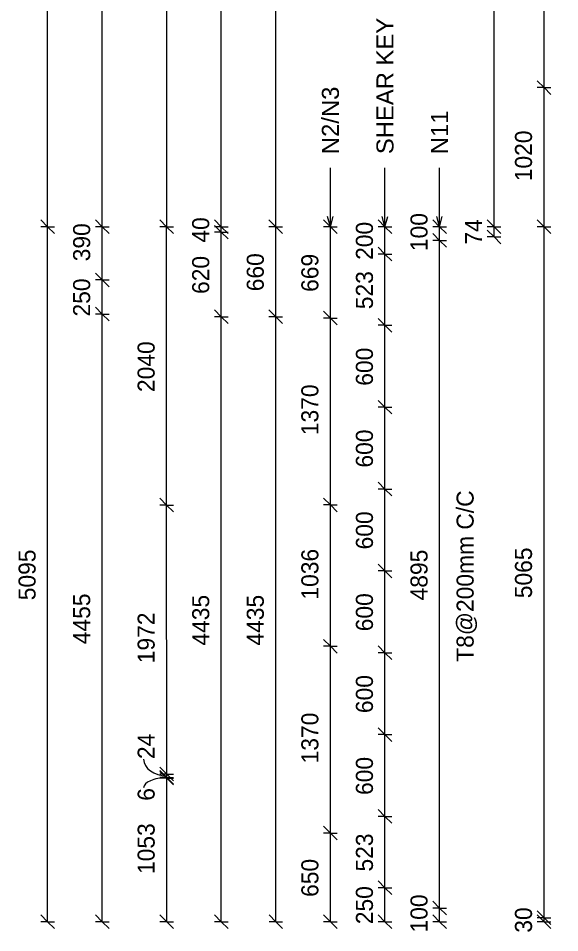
# Model space of a CAD drawing. Header units: millimetres. Extents: x -14784 to 1566, y -2747 to 9321.
# Drawn here: x -14784 to -10816, y -1475 to 5228 of the extents above; entities that cross this region are included whole.
import ezdxf

# ---------------------------------------------------------------- set-up
doc = ezdxf.new("R2010")
doc.units = ezdxf.units.MM
for name, color, linetype, lineweight in [('A-ANNO-DIMS', 211, 'Continuous', 9), ('A-ANNO-DIMS-50', 211, 'Continuous', 9), ('A-DETL-MBND', 5, 'Continuous', 18), ('G-ANNO-TEXT', 231, 'Continuous', 9)]:
    doc.layers.add(name, color=color, linetype=linetype, lineweight=lineweight)
doc.styles.add('Arial_1', font='arial.ttf', dxfattribs={"height": 125})
doc.styles.add('Nirmala UI Semilight', font='NirmalaS.ttf', dxfattribs={"height": 125})
doc.dimstyles.new('Arrow_Filled_-_2_5_NI_UI', dxfattribs={"dimscale": 304.8, "dimtxt": 130.920493, "dimasz": 0.328084, "dimexe": 0.164042, "dimexo": 0.0625, "dimgap": 0.164042, "dimtad": 1, "dimdec": 4, "dimzin": 0, "dimdsep": 46, "dimtxsty": 'Nirmala UI Semilight', "dimblk1": 'OBLIQUE', "dimblk2": 'OBLIQUE', "dimsah": 1, "dimcen": 0.09, "dimazin": 0, "dimtfac": 1, "dimtdec": 4, "dimtix": 1, "dimtmove": 1, "dimatfit": 3, "dimfxl": 0.164042, "dimfxlon": 1, "dimtvp": 1, "dimtolj": 1, "dimtzin": 0, "dimarcsym": 2})
doc.dimstyles.new('Arrow_Filled_-_2_5_NI_UI_1', dxfattribs={"dimscale": 304.8, "dimtxt": 130.920493, "dimasz": 0.328084, "dimexe": 0.164042, "dimexo": 0.0625, "dimgap": 0.164042, "dimtad": 1, "dimdec": 4, "dimzin": 0, "dimdsep": 46, "dimtxsty": 'Nirmala UI Semilight', "dimblk1": 'OBLIQUE', "dimblk2": 'OBLIQUE', "dimsah": 1, "dimcen": 0.09, "dimazin": 0, "dimtfac": 1, "dimtdec": 4, "dimtix": 1, "dimtmove": 0, "dimatfit": 3, "dimfxl": 0.164042, "dimfxlon": 1, "dimtvp": 1, "dimtolj": 1, "dimtzin": 0, "dimarcsym": 2})
doc.dimstyles.new('Arrow_Filled_-_2_5_NI_UI_2', dxfattribs={"dimscale": 304.8, "dimtxt": 130.920493, "dimasz": 0.328084, "dimexe": 0.164042, "dimexo": 0.0625, "dimgap": 0.164042, "dimtad": 1, "dimdec": 4, "dimzin": 0, "dimdsep": 46, "dimtxsty": 'Nirmala UI Semilight', "dimblk1": 'OBLIQUE', "dimblk2": 'OBLIQUE', "dimsah": 1, "dimcen": 0.09, "dimazin": 0, "dimtfac": 1, "dimtdec": 4, "dimtix": 1, "dimtmove": 2, "dimatfit": 3, "dimfxl": 0.164042, "dimfxlon": 1, "dimtvp": 1, "dimtolj": 1, "dimtzin": 0, "dimarcsym": 2})

# ---------------------------------------------------------------- blocks, each defined once
blk = doc.blocks.new('DIMBLOCK10-Elevation Front')
at = {"layer": 'A-ANNO-DIMS-50'}
for p, q in [((-14569.3, 3699.8), (-14619.3, 3749.8)), ((-14569.3, 3699.8), (-14619.3, 3699.8)), ((-14569.2, -1395.2), (-14569.3, 3699.8)), ((-14569.3, 3699.8), (-14519.3, 3649.8)), ((-14569.3, 3699.8), (-14519.3, 3699.8)), ((-14569.2, -1395.2), (-14619.2, -1345.2)), ((-14569.2, -1395.2), (-14619.2, -1395.2)), ((-14569.2, -1395.2), (-14519.2, -1445.2)), ((-14569.2, -1395.2), (-14519.2, -1395.2))]:
    blk.add_line(p, q, dxfattribs=at)
at = {"layer": 'A-ANNO-DIMS-50', "color": 0, "insert": (-14782.3, 961.9), "char_height": 125, "width": 457.032, "attachment_point": 1, "rotation": 90, "line_spacing_factor": 1.142579, "style": 'Nirmala UI Semilight'}
blk.add_mtext('5095', dxfattribs=at)
blk = doc.blocks.new('_Oblique')
at = {"color": 0, "linetype": 'ByBlock', "lineweight": -2}
blk.add_line((-0.5, -0.5), (0.5, 0.5), dxfattribs=at)
blk = doc.blocks.new('DIMBLOCK11-Elevation Front')
at = {"layer": 'A-ANNO-DIMS-50'}
for p, q in [((-12496.6, -745.2), (-12546.6, -695.2)), ((-12496.6, -745.2), (-12546.6, -745.2)), ((-12496.6, -1395.2), (-12496.6, -745.2)), ((-12496.6, -745.2), (-12446.6, -795.2)), ((-12496.6, -745.2), (-12446.6, -745.2)), ((-12496.6, -1395.2), (-12546.6, -1345.2)), ((-12496.6, -1395.2), (-12546.6, -1395.2)), ((-12496.6, -1395.2), (-12446.6, -1445.2)), ((-12496.6, -1395.2), (-12446.6, -1395.2))]:
    blk.add_line(p, q, dxfattribs=at)
at = {"layer": 'A-ANNO-DIMS-50', "color": 0, "insert": (-12709.7, -1213), "char_height": 125, "width": 342.774, "attachment_point": 1, "rotation": 90, "line_spacing_factor": 1.142579, "style": 'Nirmala UI Semilight'}
blk.add_mtext('650', dxfattribs=at)
blk = doc.blocks.new('DIMBLOCK12-Elevation Front')
at = {"layer": 'A-ANNO-DIMS-50'}
for p, q in [((-12496.7, 624.8), (-12546.7, 674.8)), ((-12496.7, 624.8), (-12546.7, 624.8)), ((-12496.6, -745.2), (-12496.7, 624.8)), ((-12496.7, 624.8), (-12446.7, 574.8)), ((-12496.7, 624.8), (-12446.7, 624.8)), ((-12496.6, -745.2), (-12546.6, -695.2)), ((-12496.6, -745.2), (-12546.6, -745.2)), ((-12496.6, -745.2), (-12446.6, -795.2)), ((-12496.6, -745.2), (-12446.6, -745.2))]:
    blk.add_line(p, q, dxfattribs=at)
at = {"layer": 'A-ANNO-DIMS-50', "color": 0, "insert": (-12709.7, -234), "char_height": 125, "width": 417.041, "attachment_point": 1, "rotation": 90, "line_spacing_factor": 1.142579, "style": 'Nirmala UI Semilight'}
blk.add_mtext('1370', dxfattribs=at)
blk = doc.blocks.new('DIMBLOCK13-Elevation Front')
at = {"layer": 'A-ANNO-DIMS-50'}
for p, q in [((-12496.7, 1660.8), (-12546.7, 1710.8)), ((-12496.7, 1660.8), (-12546.7, 1660.8)), ((-12496.7, 624.8), (-12496.7, 1660.8)), ((-12496.7, 1660.8), (-12446.7, 1610.8)), ((-12496.7, 1660.8), (-12446.7, 1660.8)), ((-12496.7, 624.8), (-12546.7, 674.8)), ((-12496.7, 624.8), (-12546.7, 624.8)), ((-12496.7, 624.8), (-12446.7, 574.8)), ((-12496.7, 624.8), (-12446.7, 624.8))]:
    blk.add_line(p, q, dxfattribs=at)
at = {"layer": 'A-ANNO-DIMS-50', "color": 0, "insert": (-12709.7, 966.7), "char_height": 125, "width": 422.754, "attachment_point": 1, "rotation": 90, "line_spacing_factor": 1.142579, "style": 'Nirmala UI Semilight'}
blk.add_mtext('1036', dxfattribs=at)
blk = doc.blocks.new('DIMBLOCK14-Elevation Front')
at = {"layer": 'A-ANNO-DIMS-50'}
for p, q in [((-12496.7, 3030.8), (-12546.7, 3080.8)), ((-12496.7, 3030.8), (-12546.7, 3030.8)), ((-12496.7, 1660.8), (-12496.7, 3030.8)), ((-12496.7, 3030.8), (-12446.7, 2980.8)), ((-12496.7, 3030.8), (-12446.7, 3030.8)), ((-12496.7, 1660.8), (-12546.7, 1710.8)), ((-12496.7, 1660.8), (-12546.7, 1660.8)), ((-12496.7, 1660.8), (-12446.7, 1610.8)), ((-12496.7, 1660.8), (-12446.7, 1660.8))]:
    blk.add_line(p, q, dxfattribs=at)
at = {"layer": 'A-ANNO-DIMS-50', "color": 0, "insert": (-12709.8, 2172.1), "char_height": 125, "width": 417.041, "attachment_point": 1, "rotation": 90, "line_spacing_factor": 1.142579, "style": 'Nirmala UI Semilight'}
blk.add_mtext('1370', dxfattribs=at)
blk = doc.blocks.new('DIMBLOCK15-Elevation Front')
at = {"layer": 'A-ANNO-DIMS-50'}
for p, q in [((-12496.7, 3699.8), (-12546.7, 3749.8)), ((-12496.7, 3699.8), (-12546.7, 3699.8)), ((-12496.7, 3030.8), (-12496.7, 3699.8)), ((-12496.7, 3699.8), (-12446.7, 3649.8)), ((-12496.7, 3699.8), (-12446.7, 3699.8)), ((-12496.7, 3030.8), (-12546.7, 3080.8)), ((-12496.7, 3030.8), (-12546.7, 3030.8)), ((-12496.7, 3030.8), (-12446.7, 2980.8)), ((-12496.7, 3030.8), (-12446.7, 3030.8))]:
    blk.add_line(p, q, dxfattribs=at)
at = {"layer": 'A-ANNO-DIMS-50', "color": 0, "insert": (-12709.8, 3222.5), "char_height": 125, "width": 342.774, "attachment_point": 1, "rotation": 90, "line_spacing_factor": 1.142579, "style": 'Nirmala UI Semilight'}
blk.add_mtext('669', dxfattribs=at)
blk = doc.blocks.new('DIMBLOCK52-Elevation Front')
at = {"layer": 'A-ANNO-DIMS-50'}
for p, q in [((-10930.8, -1365.2), (-10980.8, -1315.2)), ((-10930.8, -1395.2), (-10980.8, -1345.2)), ((-10930.8, -1365.2), (-10980.8, -1365.2)), ((-10930.8, -1395.2), (-10980.8, -1395.2)), ((-10930.8, -1395.2), (-10930.8, -1365.2)), ((-10930.8, -1365.2), (-10880.8, -1415.2)), ((-10930.8, -1365.2), (-10880.8, -1365.2)), ((-10930.8, -1395.2), (-10880.8, -1445.2)), ((-10930.8, -1395.2), (-10880.8, -1395.2))]:
    blk.add_line(p, q, dxfattribs=at)
at = {"layer": 'A-ANNO-DIMS-50', "color": 0, "insert": (-11143.9, -1475.4), "char_height": 125, "width": 228.516, "attachment_point": 1, "rotation": 90, "line_spacing_factor": 1.142579, "style": 'Nirmala UI Semilight'}
blk.add_mtext('30', dxfattribs=at)
blk = doc.blocks.new('DIMBLOCK53-Elevation Front')
at = {"layer": 'A-ANNO-DIMS-50'}
for p, q in [((-10930.8, 3699.8), (-10980.8, 3749.8)), ((-10930.8, 3699.8), (-10980.8, 3699.8)), ((-10930.8, -1365.2), (-10930.8, 3699.8)), ((-10930.8, 3699.8), (-10880.8, 3649.8)), ((-10930.8, 3699.8), (-10880.8, 3699.8)), ((-10930.8, -1365.2), (-10980.8, -1315.2)), ((-10930.8, -1365.2), (-10980.8, -1365.2)), ((-10930.8, -1365.2), (-10880.8, -1415.2)), ((-10930.8, -1365.2), (-10880.8, -1365.2))]:
    blk.add_line(p, q, dxfattribs=at)
at = {"layer": 'A-ANNO-DIMS-50', "color": 0, "insert": (-11143.9, 976.9), "char_height": 125, "width": 457.032, "attachment_point": 1, "rotation": 90, "line_spacing_factor": 1.142579, "style": 'Nirmala UI Semilight'}
blk.add_mtext('5065', dxfattribs=at)
blk = doc.blocks.new('DIMBLOCK54-Elevation Front')
at = {"layer": 'A-ANNO-DIMS-50'}
for p, q in [((-10930.8, 4719.8), (-10980.8, 4769.8)), ((-10930.8, 4719.8), (-10980.8, 4719.8)), ((-10930.8, 3699.8), (-10930.8, 4719.8)), ((-10930.8, 4719.8), (-10880.8, 4669.8)), ((-10930.8, 4719.8), (-10880.8, 4719.8)), ((-10930.8, 3699.8), (-10980.8, 3749.8)), ((-10930.8, 3699.8), (-10980.8, 3699.8)), ((-10930.8, 3699.8), (-10880.8, 3649.8)), ((-10930.8, 3699.8), (-10880.8, 3699.8))]:
    blk.add_line(p, q, dxfattribs=at)
at = {"layer": 'A-ANNO-DIMS-50', "color": 0, "insert": (-11143.9, 4033.7), "char_height": 125, "width": 422.754, "attachment_point": 1, "rotation": 90, "line_spacing_factor": 1.142579, "style": 'Nirmala UI Semilight'}
blk.add_mtext('1020', dxfattribs=at)
blk = doc.blocks.new('DIMBLOCK58-Elevation Front')
at = {"layer": 'A-ANNO-DIMS-50'}
for p, q in [((-11296.7, 3699.8), (-11346.7, 3749.8)), ((-11296.7, 3699.8), (-11346.7, 3699.8)), ((-11296.7, 3625.8), (-11296.7, 3699.8)), ((-11296.7, 3699.8), (-11246.7, 3649.8)), ((-11296.7, 3699.8), (-11246.7, 3699.8)), ((-11296.7, 3625.8), (-11346.7, 3675.8)), ((-11296.7, 3625.8), (-11346.7, 3625.8)), ((-11296.7, 3625.8), (-11246.7, 3575.8)), ((-11296.7, 3625.8), (-11246.7, 3625.8))]:
    blk.add_line(p, q, dxfattribs=at)
at = {"layer": 'A-ANNO-DIMS-50', "color": 0, "insert": (-11509.8, 3568.8), "char_height": 125, "width": 225.659, "attachment_point": 1, "rotation": 90, "line_spacing_factor": 1.142579, "style": 'Nirmala UI Semilight'}
blk.add_mtext('74', dxfattribs=at)
blk = doc.blocks.new('DIMBLOCK59-Elevation Front')
at = {"layer": 'A-ANNO-DIMS-50'}
for p, q in [((-11696.6, -1295.2), (-11746.6, -1245.2)), ((-11696.6, -1295.2), (-11746.6, -1295.2)), ((-11696.6, -1395.2), (-11696.6, -1295.2)), ((-11696.6, -1295.2), (-11646.6, -1345.2)), ((-11696.6, -1295.2), (-11646.6, -1295.2)), ((-11696.6, -1395.2), (-11746.6, -1345.2)), ((-11696.6, -1395.2), (-11746.6, -1395.2)), ((-11696.6, -1395.2), (-11646.6, -1445.2)), ((-11696.6, -1395.2), (-11646.6, -1395.2))]:
    blk.add_line(p, q, dxfattribs=at)
at = {"layer": 'A-ANNO-DIMS-50', "color": 0, "insert": (-11909.7, -1473.7), "char_height": 125, "width": 308.496, "attachment_point": 1, "rotation": 90, "line_spacing_factor": 1.142579, "style": 'Nirmala UI Semilight'}
blk.add_mtext('100', dxfattribs=at)
blk = doc.blocks.new('DIMBLOCK60-Elevation Front')
at = {"layer": 'A-ANNO-DIMS-50'}
for p, q in [((-11696.7, 3599.8), (-11746.7, 3649.8)), ((-11696.7, 3599.8), (-11746.7, 3599.8)), ((-11696.6, -1295.2), (-11696.7, 3599.8)), ((-11696.7, 3599.8), (-11646.7, 3549.8)), ((-11696.7, 3599.8), (-11646.7, 3599.8)), ((-11696.6, -1295.2), (-11746.6, -1245.2)), ((-11696.6, -1295.2), (-11746.6, -1295.2)), ((-11696.6, -1295.2), (-11646.6, -1345.2)), ((-11696.6, -1295.2), (-11646.6, -1295.2))]:
    blk.add_line(p, q, dxfattribs=at)
at = {"layer": 'A-ANNO-DIMS-50', "color": 0, "char_height": 125, "attachment_point": 1, "line_spacing_factor": 1.142579, "style": 'Nirmala UI Semilight'}
for s, insert, width, rotation in [('T8@200mm C/C', (-11571.7, 510.8), 1539.625, 90.0006), ('4895', (-11909.7, 960.7), 459.888, 90)]:
    blk.add_mtext(s, dxfattribs=dict(at, insert=insert, width=width, rotation=rotation))
blk = doc.blocks.new('DIMBLOCK61-Elevation Front')
at = {"layer": 'A-ANNO-DIMS-50'}
for p, q in [((-11696.7, 3699.8), (-11746.7, 3749.8)), ((-11696.7, 3699.8), (-11746.7, 3699.8)), ((-11696.7, 3599.8), (-11696.7, 3699.8)), ((-11696.7, 3699.8), (-11646.7, 3649.8)), ((-11696.7, 3699.8), (-11646.7, 3699.8)), ((-11696.7, 3599.8), (-11746.7, 3649.8)), ((-11696.7, 3599.8), (-11746.7, 3599.8)), ((-11696.7, 3599.8), (-11646.7, 3549.8)), ((-11696.7, 3599.8), (-11646.7, 3599.8))]:
    blk.add_line(p, q, dxfattribs=at)
at = {"layer": 'A-ANNO-DIMS-50', "color": 0, "insert": (-11909.8, 3521.3), "char_height": 125, "width": 308.496, "attachment_point": 1, "rotation": 90, "line_spacing_factor": 1.142579, "style": 'Nirmala UI Semilight'}
blk.add_mtext('100', dxfattribs=at)
blk = doc.blocks.new('DIMBLOCK62-Elevation Front')
at = {"layer": 'A-ANNO-DIMS-50'}
for p, q in [((-12096.6, -1145.2), (-12146.6, -1095.2)), ((-12096.6, -1145.2), (-12146.6, -1145.2)), ((-12096.6, -1395.2), (-12096.6, -1145.2)), ((-12096.6, -1145.2), (-12046.6, -1195.2)), ((-12096.6, -1145.2), (-12046.6, -1145.2)), ((-12096.6, -1395.2), (-12146.6, -1345.2)), ((-12096.6, -1395.2), (-12146.6, -1395.2)), ((-12096.6, -1395.2), (-12046.6, -1445.2)), ((-12096.6, -1395.2), (-12046.6, -1395.2))]:
    blk.add_line(p, q, dxfattribs=at)
at = {"layer": 'A-ANNO-DIMS-50', "color": 0, "insert": (-12309.7, -1413), "char_height": 125, "width": 342.774, "attachment_point": 1, "rotation": 90, "line_spacing_factor": 1.142579, "style": 'Nirmala UI Semilight'}
blk.add_mtext('250', dxfattribs=at)
blk = doc.blocks.new('DIMBLOCK63-Elevation Front')
at = {"layer": 'A-ANNO-DIMS-50'}
for p, q in [((-12096.6, -622.7), (-12146.6, -572.7)), ((-12096.6, -622.7), (-12146.6, -622.7)), ((-12096.6, -1145.2), (-12096.6, -622.7)), ((-12096.6, -622.7), (-12046.6, -672.7)), ((-12096.6, -622.7), (-12046.6, -622.7)), ((-12096.6, -1145.2), (-12146.6, -1095.2)), ((-12096.6, -1145.2), (-12146.6, -1145.2)), ((-12096.6, -1145.2), (-12046.6, -1195.2)), ((-12096.6, -1145.2), (-12046.6, -1145.2))]:
    blk.add_line(p, q, dxfattribs=at)
at = {"layer": 'A-ANNO-DIMS-50', "color": 0, "insert": (-12309.7, -1026.8), "char_height": 125, "width": 342.774, "attachment_point": 1, "rotation": 90, "line_spacing_factor": 1.142579, "style": 'Nirmala UI Semilight'}
blk.add_mtext('523', dxfattribs=at)
blk = doc.blocks.new('DIMBLOCK64-Elevation Front')
at = {"layer": 'A-ANNO-DIMS-50'}
for p, q in [((-12096.6, -22.7), (-12146.6, 27.3)), ((-12096.6, -22.7), (-12146.6, -22.7)), ((-12096.6, -622.7), (-12096.6, -22.7)), ((-12096.6, -22.7), (-12046.6, -72.7)), ((-12096.6, -22.7), (-12046.6, -22.7)), ((-12096.6, -622.7), (-12146.6, -572.7)), ((-12096.6, -622.7), (-12146.6, -622.7)), ((-12096.6, -622.7), (-12046.6, -672.7)), ((-12096.6, -622.7), (-12046.6, -622.7))]:
    blk.add_line(p, q, dxfattribs=at)
at = {"layer": 'A-ANNO-DIMS-50', "color": 0, "insert": (-12309.7, -465.5), "char_height": 125, "width": 342.774, "attachment_point": 1, "rotation": 90, "line_spacing_factor": 1.142579, "style": 'Nirmala UI Semilight'}
blk.add_mtext('600', dxfattribs=at)
blk = doc.blocks.new('DIMBLOCK65-Elevation Front')
at = {"layer": 'A-ANNO-DIMS-50'}
for p, q in [((-12096.6, 577.3), (-12146.7, 627.3)), ((-12096.6, 577.3), (-12146.7, 577.3)), ((-12096.6, -22.7), (-12096.6, 577.3)), ((-12096.6, 577.3), (-12046.6, 527.3)), ((-12096.6, 577.3), (-12046.6, 577.3)), ((-12096.6, -22.7), (-12146.6, 27.3)), ((-12096.6, -22.7), (-12146.6, -22.7)), ((-12096.6, -22.7), (-12046.6, -72.7)), ((-12096.6, -22.7), (-12046.6, -22.7))]:
    blk.add_line(p, q, dxfattribs=at)
at = {"layer": 'A-ANNO-DIMS-50', "color": 0, "insert": (-12309.7, 134.5), "char_height": 125, "width": 342.774, "attachment_point": 1, "rotation": 90, "line_spacing_factor": 1.142579, "style": 'Nirmala UI Semilight'}
blk.add_mtext('600', dxfattribs=at)
blk = doc.blocks.new('DIMBLOCK66-Elevation Front')
at = {"layer": 'A-ANNO-DIMS-50'}
for p, q in [((-12096.7, 1177.3), (-12146.7, 1227.3)), ((-12096.7, 1177.3), (-12146.7, 1177.3)), ((-12096.6, 577.3), (-12096.7, 1177.3)), ((-12096.7, 1177.3), (-12046.7, 1127.3)), ((-12096.7, 1177.3), (-12046.7, 1177.3)), ((-12096.6, 577.3), (-12146.7, 627.3)), ((-12096.6, 577.3), (-12146.7, 577.3)), ((-12096.6, 577.3), (-12046.6, 527.3)), ((-12096.6, 577.3), (-12046.6, 577.3))]:
    blk.add_line(p, q, dxfattribs=at)
at = {"layer": 'A-ANNO-DIMS-50', "color": 0, "insert": (-12309.7, 734.5), "char_height": 125, "width": 342.774, "attachment_point": 1, "rotation": 90, "line_spacing_factor": 1.142579, "style": 'Nirmala UI Semilight'}
blk.add_mtext('600', dxfattribs=at)
blk = doc.blocks.new('DIMBLOCK67-Elevation Front')
at = {"layer": 'A-ANNO-DIMS-50'}
for p, q in [((-12096.7, 1777.3), (-12146.7, 1827.3)), ((-12096.7, 1777.3), (-12146.7, 1777.3)), ((-12096.7, 1177.3), (-12096.7, 1777.3)), ((-12096.7, 1777.3), (-12046.7, 1727.3)), ((-12096.7, 1777.3), (-12046.7, 1777.3)), ((-12096.7, 1177.3), (-12146.7, 1227.3)), ((-12096.7, 1177.3), (-12146.7, 1177.3)), ((-12096.7, 1177.3), (-12046.7, 1127.3)), ((-12096.7, 1177.3), (-12046.7, 1177.3))]:
    blk.add_line(p, q, dxfattribs=at)
at = {"layer": 'A-ANNO-DIMS-50', "color": 0, "insert": (-12309.7, 1334.5), "char_height": 125, "width": 342.774, "attachment_point": 1, "rotation": 90, "line_spacing_factor": 1.142579, "style": 'Nirmala UI Semilight'}
blk.add_mtext('600', dxfattribs=at)
blk = doc.blocks.new('DIMBLOCK68-Elevation Front')
at = {"layer": 'A-ANNO-DIMS-50'}
for p, q in [((-12096.7, 2377.3), (-12146.7, 2427.3)), ((-12096.7, 2377.3), (-12146.7, 2377.3)), ((-12096.7, 1777.3), (-12096.7, 2377.3)), ((-12096.7, 2377.3), (-12046.7, 2327.3)), ((-12096.7, 2377.3), (-12046.7, 2377.3)), ((-12096.7, 1777.3), (-12146.7, 1827.3)), ((-12096.7, 1777.3), (-12146.7, 1777.3)), ((-12096.7, 1777.3), (-12046.7, 1727.3)), ((-12096.7, 1777.3), (-12046.7, 1777.3))]:
    blk.add_line(p, q, dxfattribs=at)
at = {"layer": 'A-ANNO-DIMS-50', "color": 0, "insert": (-12309.8, 1934.5), "char_height": 125, "width": 342.774, "attachment_point": 1, "rotation": 90, "line_spacing_factor": 1.142579, "style": 'Nirmala UI Semilight'}
blk.add_mtext('600', dxfattribs=at)
blk = doc.blocks.new('DIMBLOCK69-Elevation Front')
at = {"layer": 'A-ANNO-DIMS-50'}
for p, q in [((-12096.7, 2977.3), (-12146.7, 3027.3)), ((-12096.7, 2977.3), (-12146.7, 2977.3)), ((-12096.7, 2377.3), (-12096.7, 2977.3)), ((-12096.7, 2977.3), (-12046.7, 2927.3)), ((-12096.7, 2977.3), (-12046.7, 2977.3)), ((-12096.7, 2377.3), (-12146.7, 2427.3)), ((-12096.7, 2377.3), (-12146.7, 2377.3)), ((-12096.7, 2377.3), (-12046.7, 2327.3)), ((-12096.7, 2377.3), (-12046.7, 2377.3))]:
    blk.add_line(p, q, dxfattribs=at)
at = {"layer": 'A-ANNO-DIMS-50', "color": 0, "insert": (-12309.8, 2534.5), "char_height": 125, "width": 342.774, "attachment_point": 1, "rotation": 90, "line_spacing_factor": 1.142579, "style": 'Nirmala UI Semilight'}
blk.add_mtext('600', dxfattribs=at)
blk = doc.blocks.new('DIMBLOCK70-Elevation Front')
at = {"layer": 'A-ANNO-DIMS-50'}
for p, q in [((-12096.7, 3499.8), (-12146.7, 3549.8)), ((-12096.7, 3499.8), (-12146.7, 3499.8)), ((-12096.7, 2977.3), (-12096.7, 3499.8)), ((-12096.7, 3499.8), (-12046.7, 3449.8)), ((-12096.7, 3499.8), (-12046.7, 3499.8)), ((-12096.7, 2977.3), (-12146.7, 3027.3)), ((-12096.7, 2977.3), (-12146.7, 2977.3)), ((-12096.7, 2977.3), (-12046.7, 2927.3)), ((-12096.7, 2977.3), (-12046.7, 2977.3))]:
    blk.add_line(p, q, dxfattribs=at)
at = {"layer": 'A-ANNO-DIMS-50', "color": 0, "insert": (-12309.8, 3095.7), "char_height": 125, "width": 342.774, "attachment_point": 1, "rotation": 90, "line_spacing_factor": 1.142579, "style": 'Nirmala UI Semilight'}
blk.add_mtext('523', dxfattribs=at)
blk = doc.blocks.new('DIMBLOCK71-Elevation Front')
at = {"layer": 'A-ANNO-DIMS-50'}
for p, q in [((-12096.7, 3699.8), (-12146.7, 3749.8)), ((-12096.7, 3699.8), (-12146.7, 3699.8)), ((-12096.7, 3499.8), (-12096.7, 3699.8)), ((-12096.7, 3699.8), (-12046.7, 3649.8)), ((-12096.7, 3699.8), (-12046.7, 3699.8)), ((-12096.7, 3499.8), (-12146.7, 3549.8)), ((-12096.7, 3499.8), (-12146.7, 3499.8)), ((-12096.7, 3499.8), (-12046.7, 3449.8)), ((-12096.7, 3499.8), (-12046.7, 3499.8))]:
    blk.add_line(p, q, dxfattribs=at)
at = {"layer": 'A-ANNO-DIMS-50', "color": 0, "insert": (-12309.8, 3457), "char_height": 125, "width": 342.774, "attachment_point": 1, "rotation": 90, "line_spacing_factor": 1.142579, "style": 'Nirmala UI Semilight'}
blk.add_mtext('200', dxfattribs=at)
blk = doc.blocks.new('DIMBLOCK75-Elevation Front')
at = {"layer": 'A-ANNO-DIMS-50'}
for p, q in [((-12896.7, 3039.8), (-12946.7, 3089.8)), ((-12896.7, 3039.8), (-12946.7, 3039.8)), ((-12896.6, -1395.2), (-12896.7, 3039.8)), ((-12896.7, 3039.8), (-12846.7, 2989.8)), ((-12896.7, 3039.8), (-12846.7, 3039.8)), ((-12896.6, -1395.2), (-12946.6, -1345.2)), ((-12896.6, -1395.2), (-12946.6, -1395.2)), ((-12896.6, -1395.2), (-12846.6, -1445.2)), ((-12896.6, -1395.2), (-12846.6, -1395.2))]:
    blk.add_line(p, q, dxfattribs=at)
at = {"layer": 'A-ANNO-DIMS-50', "color": 0, "insert": (-13109.7, 629.5), "char_height": 125, "width": 462.744, "attachment_point": 1, "rotation": 90, "line_spacing_factor": 1.142579, "style": 'Nirmala UI Semilight'}
blk.add_mtext('4435', dxfattribs=at)
blk = doc.blocks.new('DIMBLOCK76-Elevation Front')
at = {"layer": 'A-ANNO-DIMS-50'}
for p, q in [((-12896.7, 3699.8), (-12946.7, 3749.8)), ((-12896.7, 3699.8), (-12946.7, 3699.8)), ((-12896.7, 3039.8), (-12896.7, 3699.8)), ((-12896.7, 3699.8), (-12846.7, 3649.8)), ((-12896.7, 3699.8), (-12846.7, 3699.8)), ((-12896.7, 3039.8), (-12946.7, 3089.8)), ((-12896.7, 3039.8), (-12946.7, 3039.8)), ((-12896.7, 3039.8), (-12846.7, 2989.8)), ((-12896.7, 3039.8), (-12846.7, 3039.8))]:
    blk.add_line(p, q, dxfattribs=at)
at = {"layer": 'A-ANNO-DIMS-50', "color": 0, "insert": (-13109.8, 3227), "char_height": 125, "width": 342.774, "attachment_point": 1, "rotation": 90, "line_spacing_factor": 1.142579, "style": 'Nirmala UI Semilight'}
blk.add_mtext('660', dxfattribs=at)
blk = doc.blocks.new('DIMBLOCK77-Elevation Front')
at = {"layer": 'A-ANNO-DIMS-50'}
for p, q in [((-13296.7, 3039.8), (-13346.7, 3089.8)), ((-13296.7, 3039.8), (-13346.7, 3039.8)), ((-13296.6, -1395.2), (-13296.7, 3039.8)), ((-13296.7, 3039.8), (-13246.7, 2989.8)), ((-13296.7, 3039.8), (-13246.7, 3039.8)), ((-13296.6, -1395.2), (-13346.6, -1345.2)), ((-13296.6, -1395.2), (-13346.6, -1395.2)), ((-13296.6, -1395.2), (-13246.6, -1445.2)), ((-13296.6, -1395.2), (-13246.6, -1395.2))]:
    blk.add_line(p, q, dxfattribs=at)
at = {"layer": 'A-ANNO-DIMS-50', "color": 0, "insert": (-13509.7, 629.5), "char_height": 125, "width": 462.744, "attachment_point": 1, "rotation": 90, "line_spacing_factor": 1.142579, "style": 'Nirmala UI Semilight'}
blk.add_mtext('4435', dxfattribs=at)
blk = doc.blocks.new('DIMBLOCK78-Elevation Front')
at = {"layer": 'A-ANNO-DIMS-50'}
for p, q in [((-13296.7, 3660.3), (-13346.7, 3710.3)), ((-13296.7, 3660.3), (-13346.7, 3660.3)), ((-13296.7, 3039.8), (-13296.7, 3660.3)), ((-13296.7, 3660.3), (-13246.7, 3610.3)), ((-13296.7, 3660.3), (-13246.7, 3660.3)), ((-13296.7, 3039.8), (-13346.7, 3089.8)), ((-13296.7, 3039.8), (-13346.7, 3039.8)), ((-13296.7, 3039.8), (-13246.7, 2989.8)), ((-13296.7, 3039.8), (-13246.7, 3039.8))]:
    blk.add_line(p, q, dxfattribs=at)
at = {"layer": 'A-ANNO-DIMS-50', "color": 0, "insert": (-13509.8, 3207.2), "char_height": 125, "width": 342.774, "attachment_point": 1, "rotation": 90, "line_spacing_factor": 1.142579, "style": 'Nirmala UI Semilight'}
blk.add_mtext('620', dxfattribs=at)
blk = doc.blocks.new('DIMBLOCK79-Elevation Front')
at = {"layer": 'A-ANNO-DIMS-50'}
for p, q in [((-13296.7, 3699.8), (-13346.7, 3749.8)), ((-13296.7, 3660.3), (-13346.7, 3710.3)), ((-13296.7, 3699.8), (-13346.7, 3699.8)), ((-13296.7, 3660.3), (-13296.7, 3699.8)), ((-13296.7, 3699.8), (-13246.7, 3649.8)), ((-13296.7, 3699.8), (-13246.7, 3699.8)), ((-13296.7, 3660.3), (-13346.7, 3660.3)), ((-13296.7, 3660.3), (-13246.7, 3610.3)), ((-13296.7, 3660.3), (-13246.7, 3660.3))]:
    blk.add_line(p, q, dxfattribs=at)
at = {"layer": 'A-ANNO-DIMS-50', "color": 0, "insert": (-13509.8, 3583.6), "char_height": 125, "width": 231.372, "attachment_point": 1, "rotation": 90, "line_spacing_factor": 1.142579, "style": 'Nirmala UI Semilight'}
blk.add_mtext('40', dxfattribs=at)
blk = doc.blocks.new('DIMBLOCK80-Elevation Front')
at = {"layer": 'A-ANNO-DIMS-50'}
for p, q in [((-13696.6, -342.5), (-13746.6, -292.5)), ((-13696.6, -342.5), (-13746.6, -342.5)), ((-13696.6, -1395.2), (-13696.6, -342.5)), ((-13696.6, -342.5), (-13646.6, -392.5)), ((-13696.6, -342.5), (-13646.6, -342.5)), ((-13696.6, -1395.2), (-13746.6, -1345.2)), ((-13696.6, -1395.2), (-13746.6, -1395.2)), ((-13696.6, -1395.2), (-13646.6, -1445.2)), ((-13696.6, -1395.2), (-13646.6, -1395.2))]:
    blk.add_line(p, q, dxfattribs=at)
at = {"layer": 'A-ANNO-DIMS-50', "color": 0, "insert": (-13909.7, -1045), "char_height": 125, "width": 422.754, "attachment_point": 1, "rotation": 90, "line_spacing_factor": 1.142579, "style": 'Nirmala UI Semilight'}
blk.add_mtext('1053', dxfattribs=at)
blk = doc.blocks.new('DIMBLOCK81-Elevation Front')
at = {"layer": 'A-ANNO-DIMS-50'}
for p, q in [((-13696.6, -336.5), (-13746.6, -286.5)), ((-13696.6, -342.5), (-13746.6, -292.5)), ((-13696.6, -336.5), (-13746.6, -336.5)), ((-13696.6, -342.5), (-13746.6, -342.5)), ((-13696.6, -342.5), (-13696.6, -336.5)), ((-13696.6, -336.5), (-13646.6, -386.5)), ((-13696.6, -336.5), (-13646.6, -336.5)), ((-13696.6, -342.5), (-13646.6, -392.5)), ((-13696.6, -342.5), (-13646.6, -342.5))]:
    blk.add_line(p, q, dxfattribs=at)
blk.add_ellipse((-13696.6, -412.7), major_axis=(169, 0), ratio=0.432807, start_param=1.570796, end_param=3.141593, dxfattribs=at)
at = {"layer": 'A-ANNO-DIMS-50', "color": 0, "insert": (-13909.7, -507.9), "char_height": 125, "width": 114.258, "attachment_point": 1, "rotation": 90, "line_spacing_factor": 1.142579, "style": 'Nirmala UI Semilight'}
blk.add_mtext('6', dxfattribs=at)
blk = doc.blocks.new('DIMBLOCK82-Elevation Front')
at = {"layer": 'A-ANNO-DIMS-50'}
for p, q in [((-13696.6, -312.1), (-13746.6, -262.1)), ((-13696.6, -336.5), (-13746.6, -286.5)), ((-13696.6, -312.1), (-13746.6, -312.1)), ((-13696.6, -336.5), (-13696.6, -312.1)), ((-13696.6, -312.1), (-13646.6, -362.1)), ((-13696.6, -312.1), (-13646.6, -312.1)), ((-13696.6, -336.5), (-13746.6, -336.5)), ((-13696.6, -336.5), (-13646.6, -386.5)), ((-13696.6, -336.5), (-13646.6, -336.5))]:
    blk.add_line(p, q, dxfattribs=at)
blk.add_ellipse((-13696.6, -202.4), major_axis=(169, 0), ratio=0.721115, start_param=3.141593, end_param=4.712389, dxfattribs=at)
at = {"layer": 'A-ANNO-DIMS-50', "color": 0, "insert": (-13909.7, -202.4), "char_height": 125, "width": 231.372, "attachment_point": 1, "rotation": 90, "line_spacing_factor": 1.142579, "style": 'Nirmala UI Semilight'}
blk.add_mtext('24', dxfattribs=at)
blk = doc.blocks.new('DIMBLOCK83-Elevation Front')
at = {"layer": 'A-ANNO-DIMS-50'}
for p, q in [((-13696.7, 1659.8), (-13746.7, 1709.8)), ((-13696.7, 1659.8), (-13746.7, 1659.8)), ((-13696.6, -312.1), (-13696.7, 1659.8)), ((-13696.7, 1659.8), (-13646.7, 1609.8)), ((-13696.7, 1659.8), (-13646.7, 1659.8)), ((-13696.6, -312.1), (-13746.6, -262.1)), ((-13696.6, -312.1), (-13746.6, -312.1)), ((-13696.6, -312.1), (-13646.6, -362.1)), ((-13696.6, -312.1), (-13646.6, -312.1))]:
    blk.add_line(p, q, dxfattribs=at)
at = {"layer": 'A-ANNO-DIMS-50', "color": 0, "insert": (-13909.7, 500.1), "char_height": 125, "width": 417.041, "attachment_point": 1, "rotation": 90, "line_spacing_factor": 1.142579, "style": 'Nirmala UI Semilight'}
blk.add_mtext('1972', dxfattribs=at)
blk = doc.blocks.new('DIMBLOCK84-Elevation Front')
at = {"layer": 'A-ANNO-DIMS-50'}
for p, q in [((-13696.7, 3699.8), (-13746.7, 3749.8)), ((-13696.7, 3699.8), (-13746.7, 3699.8)), ((-13696.7, 1659.8), (-13696.7, 3699.8)), ((-13696.7, 3699.8), (-13646.7, 3649.8)), ((-13696.7, 3699.8), (-13646.7, 3699.8)), ((-13696.7, 1659.8), (-13746.7, 1709.8)), ((-13696.7, 1659.8), (-13746.7, 1659.8)), ((-13696.7, 1659.8), (-13646.7, 1609.8)), ((-13696.7, 1659.8), (-13646.7, 1659.8))]:
    blk.add_line(p, q, dxfattribs=at)
at = {"layer": 'A-ANNO-DIMS-50', "color": 0, "insert": (-13909.8, 2488.2), "char_height": 125, "width": 459.888, "attachment_point": 1, "rotation": 90, "line_spacing_factor": 1.142579, "style": 'Nirmala UI Semilight'}
blk.add_mtext('2040', dxfattribs=at)
blk = doc.blocks.new('DIMBLOCK85-Elevation Front')
at = {"layer": 'A-ANNO-DIMS-50'}
for p, q in [((-14169.3, 3059.8), (-14219.3, 3109.8)), ((-14169.3, 3059.8), (-14219.3, 3059.8)), ((-14169.2, -1395.2), (-14169.3, 3059.8)), ((-14169.3, 3059.8), (-14119.3, 3009.8)), ((-14169.3, 3059.8), (-14119.3, 3059.8)), ((-14169.2, -1395.2), (-14219.2, -1345.2)), ((-14169.2, -1395.2), (-14219.2, -1395.2)), ((-14169.2, -1395.2), (-14119.2, -1445.2)), ((-14169.2, -1395.2), (-14119.2, -1395.2))]:
    blk.add_line(p, q, dxfattribs=at)
at = {"layer": 'A-ANNO-DIMS-50', "color": 0, "insert": (-14382.3, 639.5), "char_height": 125, "width": 462.744, "attachment_point": 1, "rotation": 90, "line_spacing_factor": 1.142579, "style": 'Nirmala UI Semilight'}
blk.add_mtext('4455', dxfattribs=at)
blk = doc.blocks.new('DIMBLOCK86-Elevation Front')
at = {"layer": 'A-ANNO-DIMS-50'}
for p, q in [((-14169.3, 3309.8), (-14219.3, 3359.8)), ((-14169.3, 3309.8), (-14219.3, 3309.8)), ((-14169.3, 3059.8), (-14169.3, 3309.8)), ((-14169.3, 3309.8), (-14119.3, 3259.8)), ((-14169.3, 3309.8), (-14119.3, 3309.8)), ((-14169.3, 3059.8), (-14219.3, 3109.8)), ((-14169.3, 3059.8), (-14219.3, 3059.8)), ((-14169.3, 3059.8), (-14119.3, 3009.8)), ((-14169.3, 3059.8), (-14119.3, 3059.8))]:
    blk.add_line(p, q, dxfattribs=at)
at = {"layer": 'A-ANNO-DIMS-50', "color": 0, "insert": (-14382.4, 3042), "char_height": 125, "width": 342.774, "attachment_point": 1, "rotation": 90, "line_spacing_factor": 1.142579, "style": 'Nirmala UI Semilight'}
blk.add_mtext('250', dxfattribs=at)
blk = doc.blocks.new('DIMBLOCK87-Elevation Front')
at = {"layer": 'A-ANNO-DIMS-50'}
for p, q in [((-14169.3, 3699.8), (-14219.3, 3749.8)), ((-14169.3, 3699.8), (-14219.3, 3699.8)), ((-14169.3, 3309.8), (-14169.3, 3699.8)), ((-14169.3, 3699.8), (-14119.3, 3649.8)), ((-14169.3, 3699.8), (-14119.3, 3699.8)), ((-14169.3, 3309.8), (-14219.3, 3359.8)), ((-14169.3, 3309.8), (-14219.3, 3309.8)), ((-14169.3, 3309.8), (-14119.3, 3259.8)), ((-14169.3, 3309.8), (-14119.3, 3309.8))]:
    blk.add_line(p, q, dxfattribs=at)
at = {"layer": 'A-ANNO-DIMS-50', "color": 0, "insert": (-14382.4, 3446.7), "char_height": 125, "width": 342.774, "attachment_point": 1, "rotation": 90, "line_spacing_factor": 1.142579, "style": 'Nirmala UI Semilight'}
blk.add_mtext('390', dxfattribs=at)

msp = doc.modelspace()

# ---------------------------------------------------------------- linework, layer by layer
at = {"layer": 'A-DETL-MBND'}
for p, q in [((-14569.28108, 3699.78957), (-14569.28108, 9105.81849)), ((-14169.28108, 3699.79375), (-14169.28108, 8305.81849)), ((-13696.6822, 3699.79869), (-13696.6822, 7905.81849)), ((-13296.6822, 3699.80287), (-13296.6822, 7505.81849)), ((-12896.6822, 3699.80705), (-12896.6822, 7505.81849)), ((-11296.6822, 3699.82376), (-11296.6822, 6260.81849)), ((-10930.84306, 4719.81742), (-10930.84306, 5292.6978))]:
    msp.add_line(p, q, dxfattribs=at)
at = {"layer": 'G-ANNO-TEXT', "color": 250}
for p, q in [((-12496.62442, 3699.66988), (-12496.62894, 4132.30393)), ((-12096.62442, 3699.67406), (-12096.62894, 4132.30811)), ((-11696.62442, 3699.67824), (-11696.62894, 4132.31229)), ((-12496.62442, 3699.66988), (-12516.72139, 3774.66967)), ((-12496.62442, 3699.66988), (-12476.52902, 3774.67009)), ((-12096.62442, 3699.67406), (-12116.72139, 3774.67385)), ((-12096.62442, 3699.67406), (-12076.52902, 3774.67427)), ((-11696.62442, 3699.67824), (-11716.72139, 3774.67803)), ((-11696.62442, 3699.67824), (-11676.52902, 3774.67845))]:
    msp.add_line(p, q, dxfattribs=at)

# ---------------------------------------------------------------- texts
at = {"layer": 'G-ANNO-TEXT', "color": 7, "char_height": 125, "attachment_point": 1, "rotation": 90, "style": 'Arial_1'}
for s, insert, width in [('SHEAR KEY', (-12159.12999, 4232.30711), 1206.5396875), ('N2/N3', (-12559.12999, 4232.30293), 597.2571875), ('N11', (-11759.12999, 4232.31129), 384.81)]:
    msp.add_mtext(s, dxfattribs=dict(at, insert=insert, width=width))

# ---------------------------------------------------------------- dimensions: what is measured, and where the dimension line sits
at = {"layer": 'A-ANNO-DIMS'}
for base, p1, p2, override, picture, middle in [((-10930.84306, 4719.81742), (-10880.8324, 3699.82811), (-10880.84306, 4719.81794), {"dimpost": '<>', "dimfxl": 1019.989835}, 'DIMBLOCK54-Elevation Front', (-10815.897, 4209.8237)), ((-11696.6822, 3699.81958), (-11646.68115, 3599.81029), (-11646.6822, 3699.82011), {"dimpost": '<>', "dimfxl": 100.009818}, 'DIMBLOCK61-Elevation Front', (-11581.74095, 3649.81588)), ((-13296.6821969, 3699.8028659), (-13246.6817839, 3660.2721385), (-13246.6821969, 3699.8033883), {"dimpost": '<>', "dimfxl": 39.53125}, 'DIMBLOCK79-Elevation Front', (-13182.08994, 3680.0384383)), ((-12096.6822, 3699.8154), (-12046.68011, 3499.81593), (-12046.6822, 3699.81593), {"dimpost": '<>', "dimfxl": 200}, 'DIMBLOCK71-Elevation Front', (-11982.0891, 3599.8166)), ((-11296.6822, 3699.82376), (-11246.68142, 3625.81685), (-11246.6822, 3699.82429), {"dimpost": '<>', "dimfxl": 74.007433}, 'DIMBLOCK58-Elevation Front', (-11184.18181, 3662.82122)), ((-14569.28108, 3699.78957), (-14519.22784, -1395.20991), (-14519.28108, 3699.79009), {"dimpost": '<>', "dimfxl": 5095}, 'DIMBLOCK10-Elevation Front', (-14454.61883, 1152.29077)), ((-13696.6822, 3699.79869), (-13646.66088, 1659.77689), (-13646.6822, 3699.79921), {"dimpost": '<>', "dimfxl": 2040.022316}, 'DIMBLOCK84-Elevation Front', (-13582.07949, 2679.78873)), ((-13296.681784, 3660.271616), (-13246.675301, 3039.803389), (-13246.681784, 3660.272138), {"dimpost": '<>', "dimfxl": 620.46875}, 'DIMBLOCK78-Elevation Front', (-13182.042908, 3350.038439)), ((-12896.6822, 3699.80705), (-12846.6753, 3039.80757), (-12846.6822, 3699.80757), {"dimpost": '<>', "dimfxl": 660}, 'DIMBLOCK76-Elevation Front', (-12782.04311, 3369.80824)), ((-12496.6822, 3699.81122), (-12446.67521, 3030.83818), (-12446.6822, 3699.81175), {"dimpost": '<>', "dimfxl": 668.973565}, 'DIMBLOCK15-Elevation Front', (-12382.04307, 3365.32564)), ((-10930.8324, 3699.82759), (-10880.77948, -1365.18206), (-10880.8324, 3699.82811), {"dimpost": '<>', "dimfxl": 5065.010165}, 'DIMBLOCK53-Elevation Front', (-10816.17031, 1167.3237)), ((-12096.68011, 3499.8154), (-12046.67465, 2977.31593), (-12046.68011, 3499.81593), {"dimpost": '<>', "dimfxl": 522.5}, 'DIMBLOCK70-Elevation Front', (-11982.04174, 3238.5666)), ((-14169.277, 3309.79375), (-14119.27439, 3059.79427), (-14119.277, 3309.79427), {"dimpost": '<>', "dimfxl": 250}, 'DIMBLOCK86-Elevation Front', (-14054.68365, 3184.79495)), ((-14169.27439, 3059.79375), (-14119.22784, -1395.20573), (-14119.27439, 3059.79427), {"dimpost": '<>', "dimfxl": 4455}, 'DIMBLOCK85-Elevation Front', (-14055.70509, 832.29494)), ((-13296.6753, 3039.80287), (-13246.62896, -1395.19661), (-13246.6753, 3039.80339), {"dimpost": '<>', "dimfxl": 4435}, 'DIMBLOCK77-Elevation Front', (-13182.0165, 822.30406)), ((-12896.6753, 3039.80705), (-12846.62896, -1395.19243), (-12846.6753, 3039.80757), {"dimpost": '<>', "dimfxl": 4435}, 'DIMBLOCK75-Elevation Front', (-12782.0165, 822.30824)), ((-12496.67521, 3030.83766), (-12446.66089, 1660.83411), (-12446.67521, 3030.83818), {"dimpost": '<>', "dimfxl": 1370.004076}, 'DIMBLOCK14-Elevation Front', (-12381.68374, 2345.83682)), ((-12096.67465, 2977.3154), (-12046.66838, 2377.31593), (-12046.67465, 2977.31593), {"dimpost": '<>', "dimfxl": 600}, 'DIMBLOCK69-Elevation Front', (-11982.03588, 2677.3166)), ((-12096.66838, 2377.3154), (-12046.66211, 1777.31593), (-12046.66838, 2377.31593), {"dimpost": '<>', "dimfxl": 600}, 'DIMBLOCK68-Elevation Front', (-11982.02961, 2077.3166)), ((-12096.66211, 1777.3154), (-12046.65584, 1177.31593), (-12046.66211, 1777.31593), {"dimpost": '<>', "dimfxl": 600}, 'DIMBLOCK67-Elevation Front', (-11982.02334, 1477.3166)), ((-13696.66088, 1659.77637), (-13646.64028, -312.08282), (-13646.66088, 1659.77689), {"dimpost": '<>', "dimfxl": 1971.859713}, 'DIMBLOCK83-Elevation Front', (-13581.66627, 673.84772)), ((-12496.66089, 1660.83358), (-12446.65007, 624.81175), (-12446.66089, 1660.83411), {"dimpost": '<>', "dimfxl": 1036.022359}, 'DIMBLOCK13-Elevation Front', (-12381.67117, 1142.82361)), ((-12096.65584, 1177.3154), (-12046.64957, 577.31593), (-12046.65584, 1177.31593), {"dimpost": '<>', "dimfxl": 600}, 'DIMBLOCK66-Elevation Front', (-11982.01707, 877.3166)), ((-12496.65007, 624.81123), (-12446.63575, -745.18825), (-12446.65007, 624.81175), {"dimpost": '<>', "dimfxl": 1370}, 'DIMBLOCK12-Elevation Front', (-12381.6586, -60.18757)), ((-12096.64957, 577.3154), (-12046.6433, -22.68407), (-12046.64957, 577.31593), {"dimpost": '<>', "dimfxl": 600}, 'DIMBLOCK65-Elevation Front', (-11982.0108, 277.3166)), ((-12096.6433, -22.6846), (-12046.63703, -622.68407), (-12046.6433, -22.68407), {"dimpost": '<>', "dimfxl": 600}, 'DIMBLOCK64-Elevation Front', (-11982.00453, -322.6834)), ((-13696.63996, -342.54515), (-13646.62896, -1395.20079), (-13646.63996, -342.54463), {"dimpost": '<>', "dimfxl": 1052.656159}, 'DIMBLOCK80-Elevation Front', (-13581.65015, -868.87203)), ((-12096.63703, -622.6846), (-12046.63157, -1145.18407), (-12046.63703, -622.68407), {"dimpost": '<>', "dimfxl": 522.5}, 'DIMBLOCK63-Elevation Front', (-11981.99867, -883.9334)), ((-12496.63575, -745.18877), (-12446.62896, -1395.18825), (-12446.63575, -745.18825), {"dimpost": '<>', "dimfxl": 650}, 'DIMBLOCK11-Elevation Front', (-12381.99672, -1070.18758)), ((-12096.63157, -1145.1846), (-12046.62896, -1395.18407), (-12046.63157, -1145.18407), {"dimpost": '<>', "dimfxl": 250}, 'DIMBLOCK62-Elevation Front', (-11982.03822, -1270.1834)), ((-11696.63001, -1295.19023), (-11646.62896, -1395.17989), (-11646.63001, -1295.18971), {"dimpost": '<>', "dimfxl": 99.990182}, 'DIMBLOCK59-Elevation Front', (-11581.68876, -1345.18412)), ((-10930.77948, -1365.18258), (-10880.77917, -1395.17189), (-10880.77948, -1365.18206), {"dimpost": '<>', "dimfxl": 29.989834}, 'DIMBLOCK52-Elevation Front', (-10816.14369, -1380.1763))]:
    dim = msp.add_linear_dim(base=base, p1=p1, p2=p2, angle=270.000598648, dimstyle='Arrow_Filled_-_2_5_NI_UI_1', override=override, dxfattribs=at)
    dim.commit()
    dim.dimension.update_dxf_attribs({"geometry": picture, "text_midpoint": middle})
for base, p1, p2, dimstyle, override, picture, middle in [((-14169.28108, 3699.79375), (-14119.277, 3309.79427), (-14119.28108, 3699.79427), 'Arrow_Filled_-_2_5_NI_UI_2', {"dimpost": '<>', "dimfxl": 390}, 'DIMBLOCK87-Elevation Front', (-14299.03255, 3618.06473)), ((-13696.640279, -312.083342), (-13646.640025, -336.452269), (-13646.640279, -312.08282), 'Arrow_Filled_-_2_5_NI_UI', {"dimpost": '<>', "dimfxl": 24.369449}, 'DIMBLOCK82-Elevation Front', (-13826.395061, -86.700667)), ((-13696.64002, -336.45279), (-13646.63996, -342.54463), (-13646.64002, -336.45227), 'Arrow_Filled_-_2_5_NI_UI', {"dimpost": '<>', "dimfxl": 6.092362}, 'DIMBLOCK81-Elevation Front', (-13826.39136, -450.73785))]:
    dim = msp.add_linear_dim(base=base, p1=p1, p2=p2, angle=270.000598648, dimstyle=dimstyle, override=override, dxfattribs=at)
    dim.commit()
    dim.dimension.update_dxf_attribs({"geometry": picture, "text_midpoint": middle, "dimtype": 160, "text_rotation": 90})
dim = msp.add_linear_dim(base=(-11696.68115, 3599.80977), p1=(-11646.63001, -1295.18971), p2=(-11646.68115, 3599.81029), angle=270.000598648, text='<>\\XT8@200mm C/C', dimstyle='Arrow_Filled_-_2_5_NI_UI_1', override={"dimpost": '<>', "dimfxl": 4895}, dxfattribs=at)
dim.commit()
dim.dimension.update_dxf_attribs({"geometry": 'DIMBLOCK60-Elevation Front', "text_midpoint": (-11696.65558, 1152.30977)})

doc.saveas('drawing.dxf')
